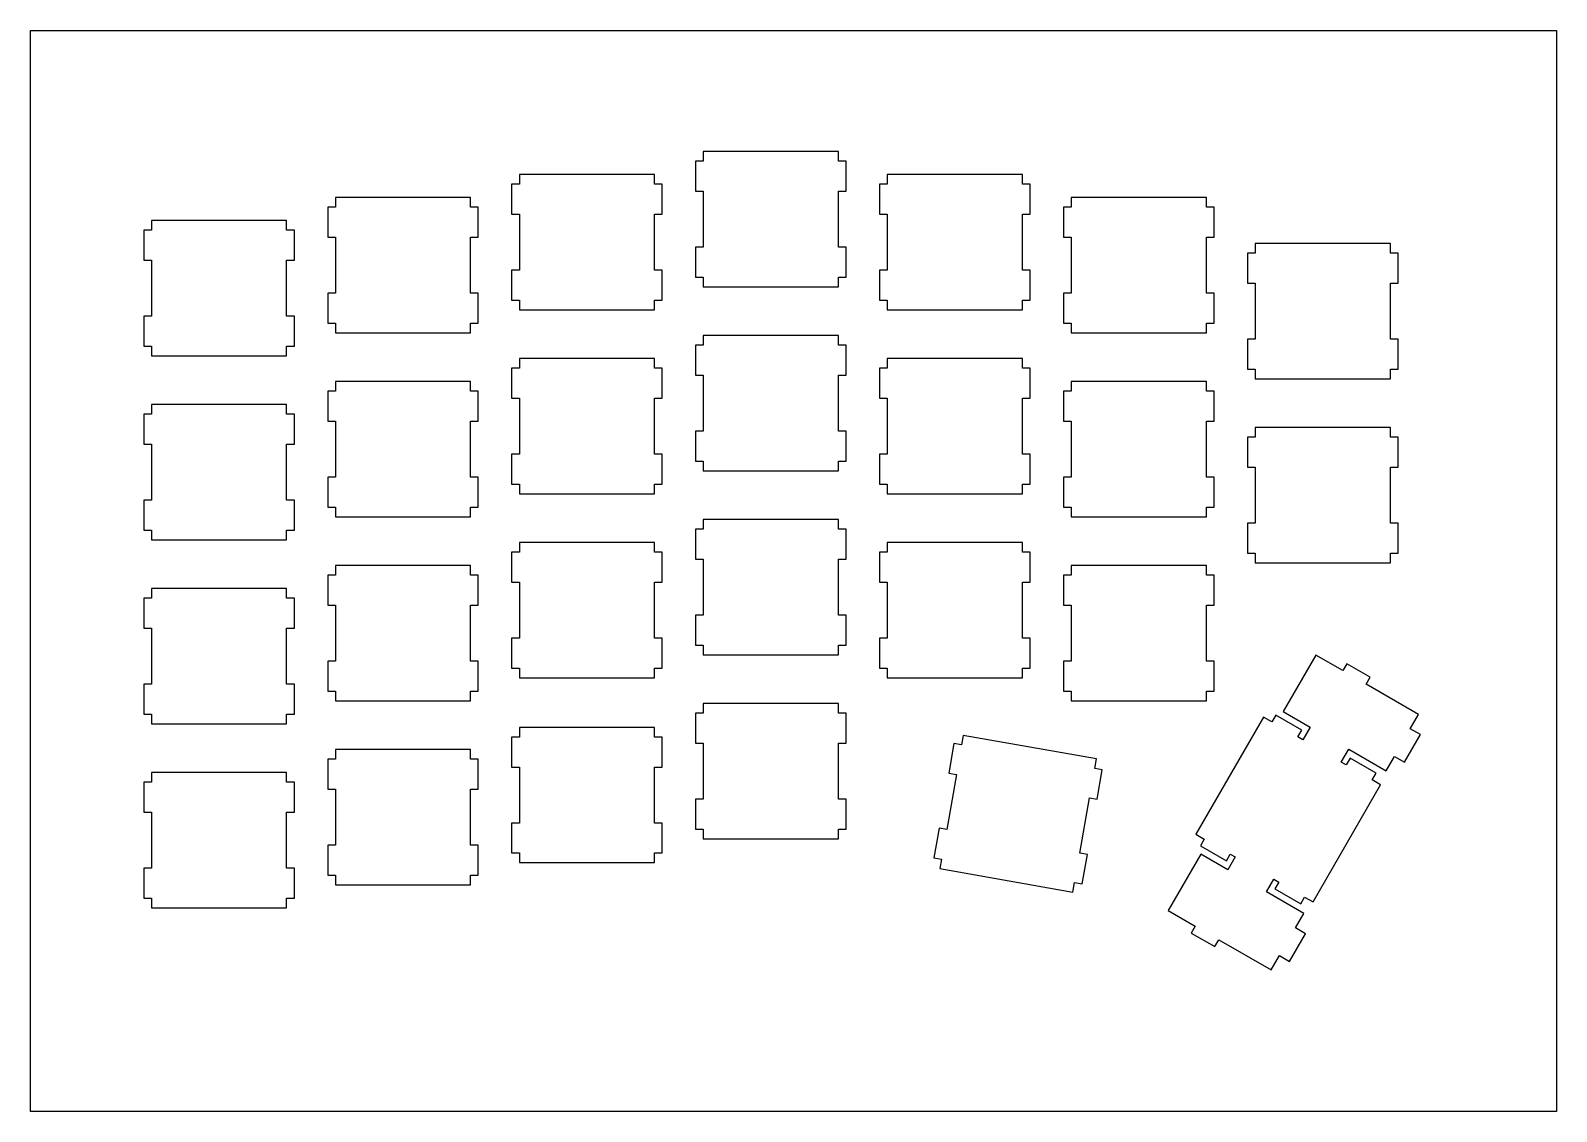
# Model space of a CAD drawing. Extents: x 0 to 158, y 0 to 112.
import ezdxf

# ---------------------------------------------------------------- set-up
doc = ezdxf.new("R2010")
doc.units = 0
doc.layers.get('0').update_dxf_attribs({"linetype": 'CONTINUOUS'})

msp = doc.modelspace()

# ---------------------------------------------------------------- linework, layer by layer
at = {"color": 0}
for p, q in [((0.0937, 112), (158.122, 112)), ((0.0937, 0.0868), (0.0937, 112)), ((158.122, 112), (158.122, 0.0868)), ((69.7689, 98.4747), (68.9695, 98.4747)), ((68.9695, 98.4747), (68.9695, 95.3752)), ((69.7689, 99.4752), (69.7689, 98.4747)), ((83.7681, 99.4752), (69.7689, 99.4752)), ((83.7681, 98.4747), (83.7681, 99.4752)), ((84.569, 98.4747), (83.7681, 98.4747)), ((84.569, 95.3752), (84.569, 98.4747)), ((50.7189, 97.094), (50.7189, 96.0935)), ((64.7181, 97.094), (50.7189, 97.094)), ((64.7181, 96.0935), (64.7181, 97.094)), ((88.8189, 97.094), (88.8189, 96.0935)), ((102.818, 97.094), (88.8189, 97.094)), ((102.818, 96.0935), (102.818, 97.094)), ((50.7189, 96.0935), (49.9195, 96.0935)), ((49.9195, 96.0935), (49.9195, 92.994)), ((65.519, 96.0935), (64.7181, 96.0935)), ((65.519, 92.994), (65.519, 96.0935)), ((68.9695, 95.3752), (69.7689, 95.3752)), ((69.7689, 95.3752), (69.7689, 89.5766)), ((83.7681, 89.5766), (83.7681, 95.3752)), ((83.7681, 95.3752), (84.569, 95.3752)), ((88.8189, 96.0935), (88.0195, 96.0935)), ((88.0195, 96.0935), (88.0195, 92.994)), ((103.618, 96.0935), (102.818, 96.0935)), ((103.618, 92.994), (103.618, 96.0935)), ((31.6673, 93.7136), (30.8694, 93.7136)), ((30.8694, 93.7136), (30.8694, 90.6127)), ((31.6673, 94.7127), (31.6673, 93.7136)), ((45.6681, 94.7127), (31.6673, 94.7127)), ((45.6681, 93.7136), (45.6681, 94.7127)), ((46.4675, 93.7136), (45.6681, 93.7136)), ((46.4675, 90.6127), (46.4675, 93.7136)), ((107.869, 93.7136), (107.069, 93.7136)), ((107.069, 93.7136), (107.069, 90.6127)), ((107.869, 94.7127), (107.869, 93.7136)), ((121.868, 94.7127), (107.869, 94.7127)), ((121.868, 93.7136), (121.868, 94.7127)), ((122.669, 93.7136), (121.868, 93.7136)), ((122.669, 90.6127), (122.669, 93.7136)), ((12.6187, 92.3325), (12.6187, 91.3324)), ((26.6182, 92.3325), (12.6187, 92.3325)), ((26.6182, 91.3324), (26.6182, 92.3325)), ((49.9195, 92.994), (50.7189, 92.994)), ((50.7189, 92.994), (50.7189, 87.194)), ((64.7181, 87.194), (64.7181, 92.994)), ((64.7181, 92.994), (65.519, 92.994)), ((88.0195, 92.994), (88.8189, 92.994)), ((88.8189, 92.994), (88.8189, 87.194)), ((102.818, 87.194), (102.818, 92.994)), ((102.818, 92.994), (103.618, 92.994)), ((12.6187, 91.3324), (11.8181, 91.3324)), ((11.8181, 91.3324), (11.8181, 88.2315)), ((27.4161, 91.3324), (26.6182, 91.3324)), ((27.4161, 88.2315), (27.4161, 91.3324)), ((30.8694, 90.6127), (31.6673, 90.6127)), ((31.6673, 90.6127), (31.6673, 84.8141)), ((45.6681, 84.8141), (45.6681, 90.6127)), ((45.6681, 90.6127), (46.4675, 90.6127)), ((107.069, 90.6127), (107.869, 90.6127)), ((107.869, 90.6127), (107.869, 84.8141)), ((121.868, 84.8141), (121.868, 90.6127)), ((121.868, 90.6127), (122.669, 90.6127)), ((69.7689, 89.5766), (68.9695, 89.5766)), ((68.9695, 89.5766), (68.9695, 86.4747)), ((84.569, 89.5766), (83.7681, 89.5766)), ((84.569, 86.4747), (84.569, 89.5766)), ((126.919, 88.9497), (126.119, 88.9497)), ((126.119, 88.9497), (126.119, 85.8502)), ((126.919, 89.9502), (126.919, 88.9497)), ((140.918, 89.9502), (126.919, 89.9502)), ((140.918, 88.9497), (140.918, 89.9502)), ((141.719, 88.9497), (140.918, 88.9497)), ((141.719, 85.8502), (141.719, 88.9497)), ((11.8181, 88.2315), (12.6187, 88.2315)), ((12.6187, 88.2315), (12.6187, 82.4315)), ((26.6182, 82.4315), (26.6182, 88.2315)), ((26.6182, 88.2315), (27.4161, 88.2315)), ((50.7189, 87.194), (49.9195, 87.194)), ((49.9195, 87.194), (49.9195, 84.0934)), ((65.519, 87.194), (64.7181, 87.194)), ((65.519, 84.0934), (65.519, 87.194)), ((88.8189, 87.194), (88.0195, 87.194)), ((88.0195, 87.194), (88.0195, 84.0934)), ((103.618, 87.194), (102.818, 87.194)), ((103.618, 84.0934), (103.618, 87.194)), ((68.9695, 86.4747), (69.7689, 86.4747)), ((69.7689, 86.4747), (69.7689, 85.4756)), ((69.7689, 85.4756), (83.7681, 85.4756)), ((83.7681, 85.4756), (83.7681, 86.4747)), ((83.7681, 86.4747), (84.569, 86.4747)), ((126.119, 85.8502), (126.919, 85.8502)), ((126.919, 85.8502), (126.919, 80.0502)), ((140.918, 80.0502), (140.918, 85.8502)), ((140.918, 85.8502), (141.719, 85.8502)), ((31.6673, 84.8141), (30.8694, 84.8141)), ((30.8694, 84.8141), (30.8694, 81.7136)), ((46.4675, 84.8141), (45.6681, 84.8141)), ((46.4675, 81.7136), (46.4675, 84.8141)), ((49.9195, 84.0934), (50.7189, 84.0934)), ((50.7189, 84.0934), (50.7189, 83.0943)), ((64.7181, 83.0943), (64.7181, 84.0934)), ((64.7181, 84.0934), (65.519, 84.0934)), ((88.0195, 84.0934), (88.8189, 84.0934)), ((88.8189, 84.0934), (88.8189, 83.0943)), ((102.818, 83.0943), (102.818, 84.0934)), ((102.818, 84.0934), (103.618, 84.0934)), ((107.869, 84.8141), (107.069, 84.8141)), ((107.069, 84.8141), (107.069, 81.7136)), ((122.669, 84.8141), (121.868, 84.8141)), ((122.669, 81.7136), (122.669, 84.8141)), ((12.6187, 82.4315), (11.8181, 82.4315)), ((11.8181, 82.4315), (11.8181, 79.3323)), ((27.4161, 82.4315), (26.6182, 82.4315)), ((27.4161, 79.3323), (27.4161, 82.4315)), ((50.7189, 83.0943), (64.7181, 83.0943)), ((88.8189, 83.0943), (102.818, 83.0943)), ((30.8694, 81.7136), (31.6673, 81.7136)), ((31.6673, 81.7136), (31.6673, 80.7131)), ((31.6673, 80.7131), (45.6681, 80.7131)), ((45.6681, 80.7131), (45.6681, 81.7136)), ((45.6681, 81.7136), (46.4675, 81.7136)), ((107.069, 81.7136), (107.869, 81.7136)), ((107.869, 81.7136), (107.869, 80.7131)), ((107.869, 80.7131), (121.868, 80.7131)), ((121.868, 80.7131), (121.868, 81.7136)), ((121.868, 81.7136), (122.669, 81.7136)), ((11.8181, 79.3323), (12.6187, 79.3323)), ((12.6187, 79.3323), (12.6187, 78.3318)), ((26.6182, 78.3318), (26.6182, 79.3323)), ((26.6182, 79.3323), (27.4161, 79.3323)), ((69.7689, 79.4247), (68.9695, 79.4247)), ((68.9695, 79.4247), (68.9695, 76.3252)), ((69.7689, 80.4252), (69.7689, 79.4247)), ((83.7681, 80.4252), (69.7689, 80.4252)), ((83.7681, 79.4247), (83.7681, 80.4252)), ((84.569, 79.4247), (83.7681, 79.4247)), ((84.569, 76.3252), (84.569, 79.4247)), ((126.919, 80.0502), (126.119, 80.0502)), ((126.119, 80.0502), (126.119, 76.9497)), ((141.719, 80.0502), (140.918, 80.0502)), ((141.719, 76.9497), (141.719, 80.0502)), ((12.6187, 78.3318), (26.6182, 78.3318)), ((50.7189, 78.044), (50.7189, 77.0435)), ((64.7181, 78.044), (50.7189, 78.044)), ((64.7181, 77.0435), (64.7181, 78.044)), ((88.8189, 78.044), (88.8189, 77.0435)), ((102.818, 78.044), (88.8189, 78.044)), ((102.818, 77.0435), (102.818, 78.044)), ((50.7189, 77.0435), (49.9195, 77.0435)), ((49.9195, 77.0435), (49.9195, 73.944)), ((65.519, 77.0435), (64.7181, 77.0435)), ((65.519, 73.944), (65.519, 77.0435)), ((68.9695, 76.3252), (69.7689, 76.3252)), ((69.7689, 76.3252), (69.7689, 70.5252)), ((83.7681, 70.5252), (83.7681, 76.3252)), ((83.7681, 76.3252), (84.569, 76.3252)), ((88.8189, 77.0435), (88.0195, 77.0435)), ((88.0195, 77.0435), (88.0195, 73.944)), ((103.618, 77.0435), (102.818, 77.0435)), ((103.618, 73.944), (103.618, 77.0435)), ((126.119, 76.9497), (126.919, 76.9497)), ((126.919, 76.9497), (126.919, 75.9506)), ((126.919, 75.9506), (140.918, 75.9506)), ((140.918, 75.9506), (140.918, 76.9497)), ((140.918, 76.9497), (141.719, 76.9497)), ((31.6673, 74.6637), (30.8694, 74.6637)), ((30.8694, 74.6637), (30.8694, 71.5627)), ((31.6673, 75.6627), (31.6673, 74.6637)), ((45.6681, 75.6627), (31.6673, 75.6627)), ((45.6681, 74.6637), (45.6681, 75.6627)), ((46.4675, 74.6637), (45.6681, 74.6637)), ((46.4675, 71.5627), (46.4675, 74.6637)), ((107.869, 74.6637), (107.069, 74.6637)), ((107.069, 74.6637), (107.069, 71.5627)), ((107.869, 75.6627), (107.869, 74.6637)), ((121.868, 75.6627), (107.869, 75.6627)), ((121.868, 74.6637), (121.868, 75.6627)), ((122.669, 74.6637), (121.868, 74.6637)), ((122.669, 71.5627), (122.669, 74.6637)), ((12.6187, 73.2825), (12.6187, 72.2824)), ((26.6182, 73.2825), (12.6187, 73.2825)), ((26.6182, 72.2824), (26.6182, 73.2825)), ((49.9195, 73.944), (50.7189, 73.944)), ((50.7189, 73.944), (50.7189, 68.144)), ((64.7181, 68.144), (64.7181, 73.944)), ((64.7181, 73.944), (65.519, 73.944)), ((88.0195, 73.944), (88.8189, 73.944)), ((88.8189, 73.944), (88.8189, 68.144)), ((102.818, 68.144), (102.818, 73.944)), ((102.818, 73.944), (103.618, 73.944)), ((12.6187, 72.2824), (11.8181, 72.2824)), ((11.8181, 72.2824), (11.8181, 69.1815)), ((27.4161, 72.2824), (26.6182, 72.2824)), ((27.4161, 69.1815), (27.4161, 72.2824)), ((30.8694, 71.5627), (31.6673, 71.5627)), ((31.6673, 71.5627), (31.6673, 65.7627)), ((45.6681, 65.7627), (45.6681, 71.5627)), ((45.6681, 71.5627), (46.4675, 71.5627)), ((107.069, 71.5627), (107.869, 71.5627)), ((107.869, 71.5627), (107.869, 65.7627)), ((121.868, 65.7627), (121.868, 71.5627)), ((121.868, 71.5627), (122.669, 71.5627)), ((69.7689, 70.5252), (68.9695, 70.5252)), ((68.9695, 70.5252), (68.9695, 67.4247)), ((84.569, 70.5252), (83.7681, 70.5252)), ((84.569, 67.4247), (84.569, 70.5252)), ((126.919, 69.8997), (126.119, 69.8997)), ((126.119, 69.8997), (126.119, 66.8002)), ((126.919, 70.9002), (126.919, 69.8997)), ((140.918, 70.9002), (126.919, 70.9002)), ((140.918, 69.8997), (140.918, 70.9002)), ((141.719, 69.8997), (140.918, 69.8997)), ((141.719, 66.8002), (141.719, 69.8997)), ((11.8181, 69.1815), (12.6187, 69.1815)), ((12.6187, 69.1815), (12.6187, 63.3815)), ((26.6182, 63.3815), (26.6182, 69.1815)), ((26.6182, 69.1815), (27.4161, 69.1815)), ((50.7189, 68.144), (49.9195, 68.144)), ((49.9195, 68.144), (49.9195, 65.0434)), ((65.519, 68.144), (64.7181, 68.144)), ((65.519, 65.0434), (65.519, 68.144)), ((88.8189, 68.144), (88.0195, 68.144)), ((88.0195, 68.144), (88.0195, 65.0434)), ((103.618, 68.144), (102.818, 68.144)), ((103.618, 65.0434), (103.618, 68.144)), ((68.9695, 67.4247), (69.7689, 67.4247)), ((69.7689, 67.4247), (69.7689, 66.4256)), ((69.7689, 66.4256), (83.7681, 66.4256)), ((83.7681, 66.4256), (83.7681, 67.4247)), ((83.7681, 67.4247), (84.569, 67.4247)), ((126.119, 66.8002), (126.919, 66.8002)), ((126.919, 66.8002), (126.919, 61.0002)), ((140.918, 61.0002), (140.918, 66.8002)), ((140.918, 66.8002), (141.719, 66.8002)), ((31.6673, 65.7627), (30.8694, 65.7627)), ((30.8694, 65.7627), (30.8694, 62.6636)), ((46.4675, 65.7627), (45.6681, 65.7627)), ((46.4675, 62.6636), (46.4675, 65.7627)), ((49.9195, 65.0434), (50.7189, 65.0434)), ((50.7189, 65.0434), (50.7189, 64.0443)), ((64.7181, 64.0443), (64.7181, 65.0434)), ((64.7181, 65.0434), (65.519, 65.0434)), ((88.0195, 65.0434), (88.8189, 65.0434)), ((88.8189, 65.0434), (88.8189, 64.0443)), ((102.818, 64.0443), (102.818, 65.0434)), ((102.818, 65.0434), (103.618, 65.0434)), ((107.869, 65.7627), (107.069, 65.7627)), ((107.069, 65.7627), (107.069, 62.6636)), ((122.669, 65.7627), (121.868, 65.7627)), ((122.669, 62.6636), (122.669, 65.7627)), ((12.6187, 63.3815), (11.8181, 63.3815)), ((11.8181, 63.3815), (11.8181, 60.2823)), ((27.4161, 63.3815), (26.6182, 63.3815)), ((27.4161, 60.2823), (27.4161, 63.3815)), ((50.7189, 64.0443), (64.7181, 64.0443)), ((88.8189, 64.0443), (102.818, 64.0443)), ((30.8694, 62.6636), (31.6673, 62.6636)), ((31.6673, 62.6636), (31.6673, 61.6631)), ((31.6673, 61.6631), (45.6681, 61.6631)), ((45.6681, 61.6631), (45.6681, 62.6636)), ((45.6681, 62.6636), (46.4675, 62.6636)), ((107.069, 62.6636), (107.869, 62.6636)), ((107.869, 62.6636), (107.869, 61.6631)), ((107.869, 61.6631), (121.868, 61.6631)), ((121.868, 61.6631), (121.868, 62.6636)), ((121.868, 62.6636), (122.669, 62.6636)), ((11.8181, 60.2823), (12.6187, 60.2823)), ((12.6187, 60.2823), (12.6187, 59.2818)), ((26.6182, 59.2818), (26.6182, 60.2823)), ((26.6182, 60.2823), (27.4161, 60.2823)), ((69.7689, 60.3747), (68.9695, 60.3747)), ((68.9695, 60.3747), (68.9695, 57.2752)), ((69.7689, 61.3752), (69.7689, 60.3747)), ((83.7681, 61.3752), (69.7689, 61.3752)), ((83.7681, 60.3747), (83.7681, 61.3752)), ((84.569, 60.3747), (83.7681, 60.3747)), ((84.569, 57.2752), (84.569, 60.3747)), ((126.919, 61.0002), (126.119, 61.0002)), ((126.119, 61.0002), (126.119, 57.8997)), ((141.719, 61.0002), (140.918, 61.0002)), ((141.719, 57.8997), (141.719, 61.0002)), ((12.6187, 59.2818), (26.6182, 59.2818)), ((50.7189, 58.994), (50.7189, 57.9935)), ((64.7181, 58.994), (50.7189, 58.994)), ((64.7181, 57.9935), (64.7181, 58.994)), ((88.8189, 58.994), (88.8189, 57.9935)), ((102.818, 58.994), (88.8189, 58.994)), ((102.818, 57.9935), (102.818, 58.994)), ((50.7189, 57.9935), (49.9195, 57.9935)), ((49.9195, 57.9935), (49.9195, 54.894)), ((65.519, 57.9935), (64.7181, 57.9935)), ((65.519, 54.894), (65.519, 57.9935)), ((68.9695, 57.2752), (69.7689, 57.2752)), ((69.7689, 57.2752), (69.7689, 51.4752)), ((83.7681, 51.4752), (83.7681, 57.2752)), ((83.7681, 57.2752), (84.569, 57.2752)), ((88.8189, 57.9935), (88.0195, 57.9935)), ((88.0195, 57.9935), (88.0195, 54.894)), ((103.618, 57.9935), (102.818, 57.9935)), ((103.618, 54.894), (103.618, 57.9935)), ((126.119, 57.8997), (126.919, 57.8997)), ((126.919, 57.8997), (126.919, 56.9006)), ((126.919, 56.9006), (140.918, 56.9006)), ((140.918, 56.9006), (140.918, 57.8997)), ((140.918, 57.8997), (141.719, 57.8997)), ((31.6673, 55.6137), (30.8694, 55.6137)), ((30.8694, 55.6137), (30.8694, 52.5141)), ((31.6673, 56.6127), (31.6673, 55.6137)), ((45.6681, 56.6127), (31.6673, 56.6127)), ((45.6681, 55.6137), (45.6681, 56.6127)), ((46.4675, 55.6137), (45.6681, 55.6137)), ((46.4675, 52.5141), (46.4675, 55.6137)), ((107.869, 55.6137), (107.069, 55.6137)), ((107.069, 55.6137), (107.069, 52.5141)), ((107.869, 56.6127), (107.869, 55.6137)), ((121.868, 56.6127), (107.869, 56.6127)), ((121.868, 55.6137), (121.868, 56.6127)), ((122.669, 55.6137), (121.868, 55.6137)), ((122.669, 52.5141), (122.669, 55.6137)), ((12.6187, 54.2325), (12.6187, 53.2324)), ((26.6182, 54.2325), (12.6187, 54.2325)), ((26.6182, 53.2324), (26.6182, 54.2325)), ((49.9195, 54.894), (50.7189, 54.894)), ((50.7189, 54.894), (50.7189, 49.094)), ((64.7181, 49.094), (64.7181, 54.894)), ((64.7181, 54.894), (65.519, 54.894)), ((88.0195, 54.894), (88.8189, 54.894)), ((88.8189, 54.894), (88.8189, 49.094)), ((102.818, 49.094), (102.818, 54.894)), ((102.818, 54.894), (103.618, 54.894)), ((12.6187, 53.2324), (11.8181, 53.2324)), ((11.8181, 53.2324), (11.8181, 50.1315)), ((27.4161, 53.2324), (26.6182, 53.2324)), ((27.4161, 50.1315), (27.4161, 53.2324)), ((30.8694, 52.5141), (31.6673, 52.5141)), ((31.6673, 52.5141), (31.6673, 46.7127)), ((45.6681, 46.7127), (45.6681, 52.5141)), ((45.6681, 52.5141), (46.4675, 52.5141)), ((107.069, 52.5141), (107.869, 52.5141)), ((107.869, 52.5141), (107.869, 46.7127)), ((121.868, 46.7127), (121.868, 52.5141)), ((121.868, 52.5141), (122.669, 52.5141)), ((69.7689, 51.4752), (68.9695, 51.4752)), ((68.9695, 51.4752), (68.9695, 48.3747)), ((84.569, 51.4752), (83.7681, 51.4752)), ((84.569, 48.3747), (84.569, 51.4752)), ((11.8181, 50.1315), (12.6187, 50.1315)), ((12.6187, 50.1315), (12.6187, 44.3315)), ((26.6182, 44.3315), (26.6182, 50.1315)), ((26.6182, 50.1315), (27.4161, 50.1315)), ((50.7189, 49.094), (49.9195, 49.094)), ((49.9195, 49.094), (49.9195, 45.9934)), ((65.519, 49.094), (64.7181, 49.094)), ((65.519, 45.9934), (65.519, 49.094)), ((88.8189, 49.094), (88.0195, 49.094)), ((88.0195, 49.094), (88.0195, 45.9934)), ((103.618, 49.094), (102.818, 49.094)), ((103.618, 45.9934), (103.618, 49.094)), ((68.9695, 48.3747), (69.7689, 48.3747)), ((69.7689, 48.3747), (69.7689, 47.3756)), ((83.7681, 47.3756), (83.7681, 48.3747)), ((83.7681, 48.3747), (84.569, 48.3747)), ((31.6673, 46.7127), (30.8694, 46.7127)), ((30.8694, 46.7127), (30.8694, 43.6136)), ((46.4675, 46.7127), (45.6681, 46.7127)), ((46.4675, 43.6136), (46.4675, 46.7127)), ((49.9195, 45.9934), (50.7189, 45.9934)), ((50.7189, 45.9934), (50.7189, 44.9943)), ((64.7181, 44.9943), (64.7181, 45.9934)), ((64.7181, 45.9934), (65.519, 45.9934)), ((69.7689, 47.3756), (83.7681, 47.3756)), ((88.0195, 45.9934), (88.8189, 45.9934)), ((88.8189, 45.9934), (88.8189, 44.9943)), ((102.818, 44.9943), (102.818, 45.9934)), ((102.818, 45.9934), (103.618, 45.9934)), ((107.869, 46.7127), (107.069, 46.7127)), ((107.069, 46.7127), (107.069, 43.6136)), ((122.669, 46.7127), (121.868, 46.7127)), ((122.669, 43.6136), (122.669, 46.7127)), ((133.194, 47.3424), (129.819, 41.4969)), ((135.992, 45.7274), (133.194, 47.3424)), ((136.405, 46.4425), (135.992, 45.7274)), ((138.829, 45.0427), (136.405, 46.4425)), ((12.6187, 44.3315), (11.8181, 44.3315)), ((11.8181, 44.3315), (11.8181, 41.2323)), ((27.4161, 44.3315), (26.6182, 44.3315)), ((27.4161, 41.2323), (27.4161, 44.3315)), ((50.7189, 44.9943), (64.7181, 44.9943)), ((88.8189, 44.9943), (102.818, 44.9943)), ((138.417, 44.3272), (138.829, 45.0427)), ((143.847, 41.1939), (138.417, 44.3272)), ((30.8694, 43.6136), (31.6673, 43.6136)), ((31.6673, 43.6136), (31.6673, 42.6131)), ((45.6681, 42.6131), (45.6681, 43.6136)), ((45.6681, 43.6136), (46.4675, 43.6136)), ((107.069, 43.6136), (107.869, 43.6136)), ((107.869, 43.6136), (107.869, 42.6131)), ((121.868, 42.6131), (121.868, 43.6136)), ((121.868, 43.6136), (122.669, 43.6136)), ((11.8181, 41.2323), (12.6187, 41.2323)), ((12.6187, 41.2323), (12.6187, 40.2318)), ((26.6182, 40.2318), (26.6182, 41.2323)), ((26.6182, 41.2323), (27.4161, 41.2323)), ((31.6673, 42.6131), (45.6681, 42.6131)), ((69.7689, 41.3247), (68.9695, 41.3247)), ((68.9695, 41.3247), (68.9695, 38.2252)), ((69.7689, 42.3252), (69.7689, 41.3247)), ((83.7681, 42.3252), (69.7689, 42.3252)), ((83.7681, 41.3247), (83.7681, 42.3252)), ((84.569, 41.3247), (83.7681, 41.3247)), ((84.569, 38.2252), (84.569, 41.3247)), ((107.869, 42.6131), (121.868, 42.6131)), ((129.049, 41.1043), (128.65, 40.411)), ((131.735, 39.5538), (129.049, 41.1043)), ((129.819, 41.4969), (132.617, 39.8819)), ((142.985, 39.6984), (143.847, 41.1939)), ((12.6187, 40.2318), (26.6182, 40.2318)), ((50.7189, 39.8487), (50.7189, 38.8497)), ((64.7181, 39.8487), (50.7189, 39.8487)), ((64.7181, 38.8497), (64.7181, 39.8487)), ((127.784, 40.9113), (120.784, 28.7872)), ((128.65, 40.411), (127.784, 40.9113)), ((131.335, 38.8606), (131.735, 39.5538)), ((132.617, 39.8819), (131.854, 38.5618)), ((144.024, 39.0991), (142.985, 39.6984)), ((50.7189, 38.8497), (49.9195, 38.8497)), ((49.9195, 38.8497), (49.9195, 35.7491)), ((65.519, 38.8497), (64.7181, 38.8497)), ((65.519, 35.7491), (65.519, 38.8497)), ((68.9695, 38.2252), (69.7689, 38.2252)), ((69.7689, 38.2252), (69.7689, 32.4253)), ((83.7681, 32.4253), (83.7681, 38.2252)), ((83.7681, 38.2252), (84.569, 38.2252)), ((95.728, 38.1758), (95.1893, 35.1234)), ((96.5165, 38.0365), (95.728, 38.1758)), ((96.69, 39.0218), (96.5165, 38.0365)), ((110.477, 36.5912), (96.69, 39.0218)), ((131.854, 38.5618), (131.335, 38.8606)), ((142.373, 36.2409), (144.024, 39.0991)), ((31.6673, 36.5637), (30.8694, 36.5637)), ((30.8694, 36.5637), (30.8694, 33.4629)), ((31.6673, 37.5627), (31.6673, 36.5637)), ((45.6681, 37.5627), (31.6673, 37.5627)), ((45.6681, 36.5637), (45.6681, 37.5627)), ((46.4675, 36.5637), (45.6681, 36.5637)), ((46.4675, 33.4629), (46.4675, 36.5637)), ((110.302, 35.6059), (110.477, 36.5912)), ((135.837, 36.2617), (136.601, 37.5818)), ((136.758, 36.6543), (136.358, 35.9615)), ((136.601, 37.5818), (140.472, 35.3466)), ((139.442, 35.1041), (136.758, 36.6543)), ((140.472, 35.3466), (141.334, 36.8406)), ((141.334, 36.8406), (142.373, 36.2409)), ((12.6187, 35.1827), (12.6187, 34.1822)), ((26.6182, 35.1827), (12.6187, 35.1827)), ((26.6182, 34.1822), (26.6182, 35.1827)), ((49.9195, 35.7491), (50.7189, 35.7491)), ((50.7189, 35.7491), (50.7189, 29.9489)), ((64.7181, 29.9489), (64.7181, 35.7491)), ((64.7181, 35.7491), (65.519, 35.7491)), ((95.9778, 34.9843), (94.9702, 29.2737)), ((95.1893, 35.1234), (95.9778, 34.9843)), ((111.09, 35.4665), (110.302, 35.6059)), ((110.553, 32.4142), (111.09, 35.4665)), ((136.358, 35.9615), (135.837, 36.2617)), ((139.043, 34.411), (139.442, 35.1041)), ((12.6187, 34.1822), (11.8181, 34.1822)), ((11.8181, 34.1822), (11.8181, 31.0817)), ((27.4161, 34.1822), (26.6182, 34.1822)), ((27.4161, 31.0817), (27.4161, 34.1822)), ((30.8694, 33.4629), (31.6673, 33.4629)), ((31.6673, 33.4629), (31.6673, 27.6628)), ((45.6681, 27.6628), (45.6681, 33.4629)), ((45.6681, 33.4629), (46.4675, 33.4629)), ((132.909, 21.7868), (139.908, 33.9108)), ((139.908, 33.9108), (139.043, 34.411)), ((69.7689, 32.4253), (68.9695, 32.4253)), ((68.9695, 32.4253), (68.9695, 29.3247)), ((84.569, 32.4253), (83.7681, 32.4253)), ((84.569, 29.3247), (84.569, 32.4253)), ((108.758, 26.8414), (109.765, 32.5534)), ((109.765, 32.5534), (110.553, 32.4142)), ((11.8181, 31.0817), (12.6187, 31.0817)), ((12.6187, 31.0817), (12.6187, 25.2815)), ((26.6182, 25.2815), (26.6182, 31.0817)), ((26.6182, 31.0817), (27.4161, 31.0817)), ((50.7189, 29.9489), (49.9195, 29.9489)), ((49.9195, 29.9489), (49.9195, 26.8497)), ((65.519, 29.9489), (64.7181, 29.9489)), ((65.519, 26.8497), (65.519, 29.9489)), ((68.9695, 29.3247), (69.7689, 29.3247)), ((69.7689, 29.3247), (69.7689, 28.3256)), ((83.7681, 28.3256), (83.7681, 29.3247)), ((83.7681, 29.3247), (84.569, 29.3247)), ((94.1835, 29.4115), (93.6431, 26.3591)), ((94.9702, 29.2737), (94.1835, 29.4115)), ((120.784, 28.7872), (121.649, 28.287)), ((31.6673, 27.6628), (30.8694, 27.6628)), ((30.8694, 27.6628), (30.8694, 24.5635)), ((46.4675, 27.6628), (45.6681, 27.6628)), ((46.4675, 24.5635), (46.4675, 27.6628)), ((69.7689, 28.3256), (83.7681, 28.3256)), ((121.649, 28.287), (121.249, 27.5939)), ((121.249, 27.5939), (123.935, 26.0435)), ((49.9195, 26.8497), (50.7189, 26.8497)), ((50.7189, 26.8497), (50.7189, 25.8492)), ((50.7189, 25.8492), (64.7181, 25.8492)), ((64.7181, 25.8492), (64.7181, 26.8497)), ((64.7181, 26.8497), (65.519, 26.8497)), ((93.6431, 26.3591), (94.4316, 26.2199)), ((94.4316, 26.2199), (94.2591, 25.2347)), ((109.546, 26.7036), (108.758, 26.8414)), ((109.007, 23.6499), (109.546, 26.7036)), ((121.295, 26.7312), (117.92, 20.8855)), ((124.091, 25.1161), (121.295, 26.7312)), ((123.935, 26.0435), (124.335, 26.7367)), ((124.854, 26.4377), (124.091, 25.1161)), ((124.335, 26.7367), (124.854, 26.4377)), ((12.6187, 25.2815), (11.8181, 25.2815)), ((11.8181, 25.2815), (11.8181, 22.1823)), ((27.4161, 25.2815), (26.6182, 25.2815)), ((27.4161, 22.1823), (27.4161, 25.2815)), ((30.8694, 24.5635), (31.6673, 24.5635)), ((31.6673, 24.5635), (31.6673, 23.5631)), ((45.6681, 23.5631), (45.6681, 24.5635)), ((45.6681, 24.5635), (46.4675, 24.5635)), ((94.2591, 25.2347), (108.045, 22.8038)), ((108.045, 22.8038), (108.22, 23.7891)), ((108.22, 23.7891), (109.007, 23.6499)), ((128.076, 22.8162), (128.838, 24.1363)), ((128.838, 24.1363), (129.358, 23.8373)), ((129.358, 23.8373), (128.958, 23.1442)), ((11.8181, 22.1823), (12.6187, 22.1823)), ((12.6187, 22.1823), (12.6187, 21.1818)), ((26.6182, 21.1818), (26.6182, 22.1823)), ((26.6182, 22.1823), (27.4161, 22.1823)), ((31.6673, 23.5631), (45.6681, 23.5631)), ((131.947, 20.581), (128.076, 22.8162)), ((128.958, 23.1442), (131.643, 21.5938)), ((131.643, 21.5938), (132.042, 22.287)), ((132.042, 22.287), (132.909, 21.7868)), ((12.6187, 21.1818), (26.6182, 21.1818)), ((117.92, 20.8855), (120.716, 19.2705)), ((131.084, 19.0872), (131.947, 20.581)), ((120.716, 19.2705), (120.304, 18.5567)), ((132.123, 18.4864), (131.084, 19.0872)), ((120.304, 18.5567), (122.73, 17.1566)), ((122.73, 17.1566), (123.142, 17.8704)), ((123.142, 17.8704), (128.572, 14.7354)), ((130.474, 15.6283), (132.123, 18.4864)), ((128.572, 14.7354), (129.435, 16.2292)), ((129.435, 16.2292), (130.474, 15.6283)), ((158.122, 0.0868), (0.0937, 0.0868))]:
    msp.add_line(p, q, dxfattribs=at)

doc.saveas('drawing.dxf')
